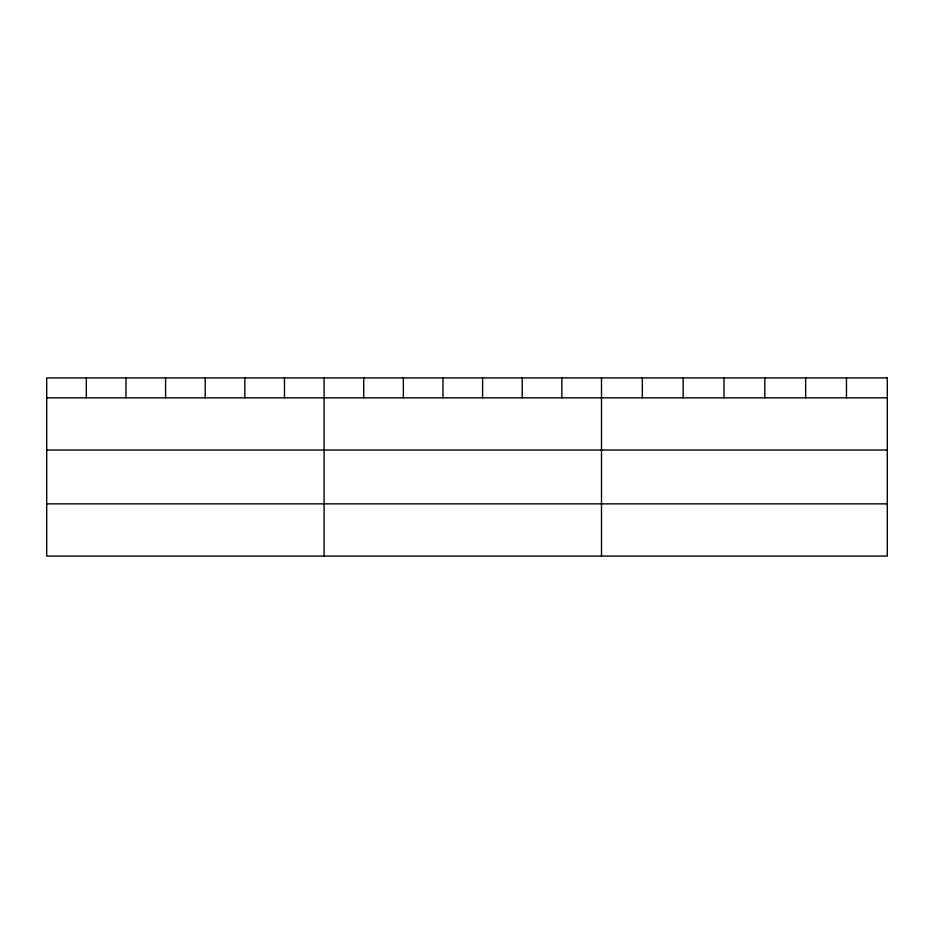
<?xml version="1.0" encoding="UTF-8"?>
<svg xmlns="http://www.w3.org/2000/svg" width="934" height="934" viewBox="0 0 934 934"><rect width="100%" height="100%" fill="white"/><g stroke="black" fill="none" stroke-linecap="round" stroke-linejoin="round"><path stroke-width="1.4" d="M46.7 397.826L887.3 397.826M46.7 450.048L887.3 450.048M46.7 503.858L887.3 503.858M846.473 377.92L846.473 397.826M805.645 377.92L805.645 397.826M764.818 377.92L764.818 397.826M723.978 377.92L723.978 397.826M683.151 377.92L683.151 397.826M642.323 377.92L642.323 397.826M601.496 377.92L601.496 556.08M561.871 377.92L561.871 397.826M522.234 377.92L522.234 397.826M482.609 377.92L482.609 397.826M442.985 377.92L442.985 397.826M403.36 377.92L403.36 397.826M363.723 377.92L363.723 397.826M324.098 377.92L324.098 556.08M284.473 377.92L284.473 397.826M244.836 377.92L244.836 397.826M205.211 377.92L205.211 397.826M165.587 377.92L165.587 397.826M125.962 377.92L125.962 397.826M86.325 377.92L86.325 397.826M887.3 377.92L46.7 377.92L46.7 556.08L887.3 556.08L887.3 377.92"/></g></svg>
